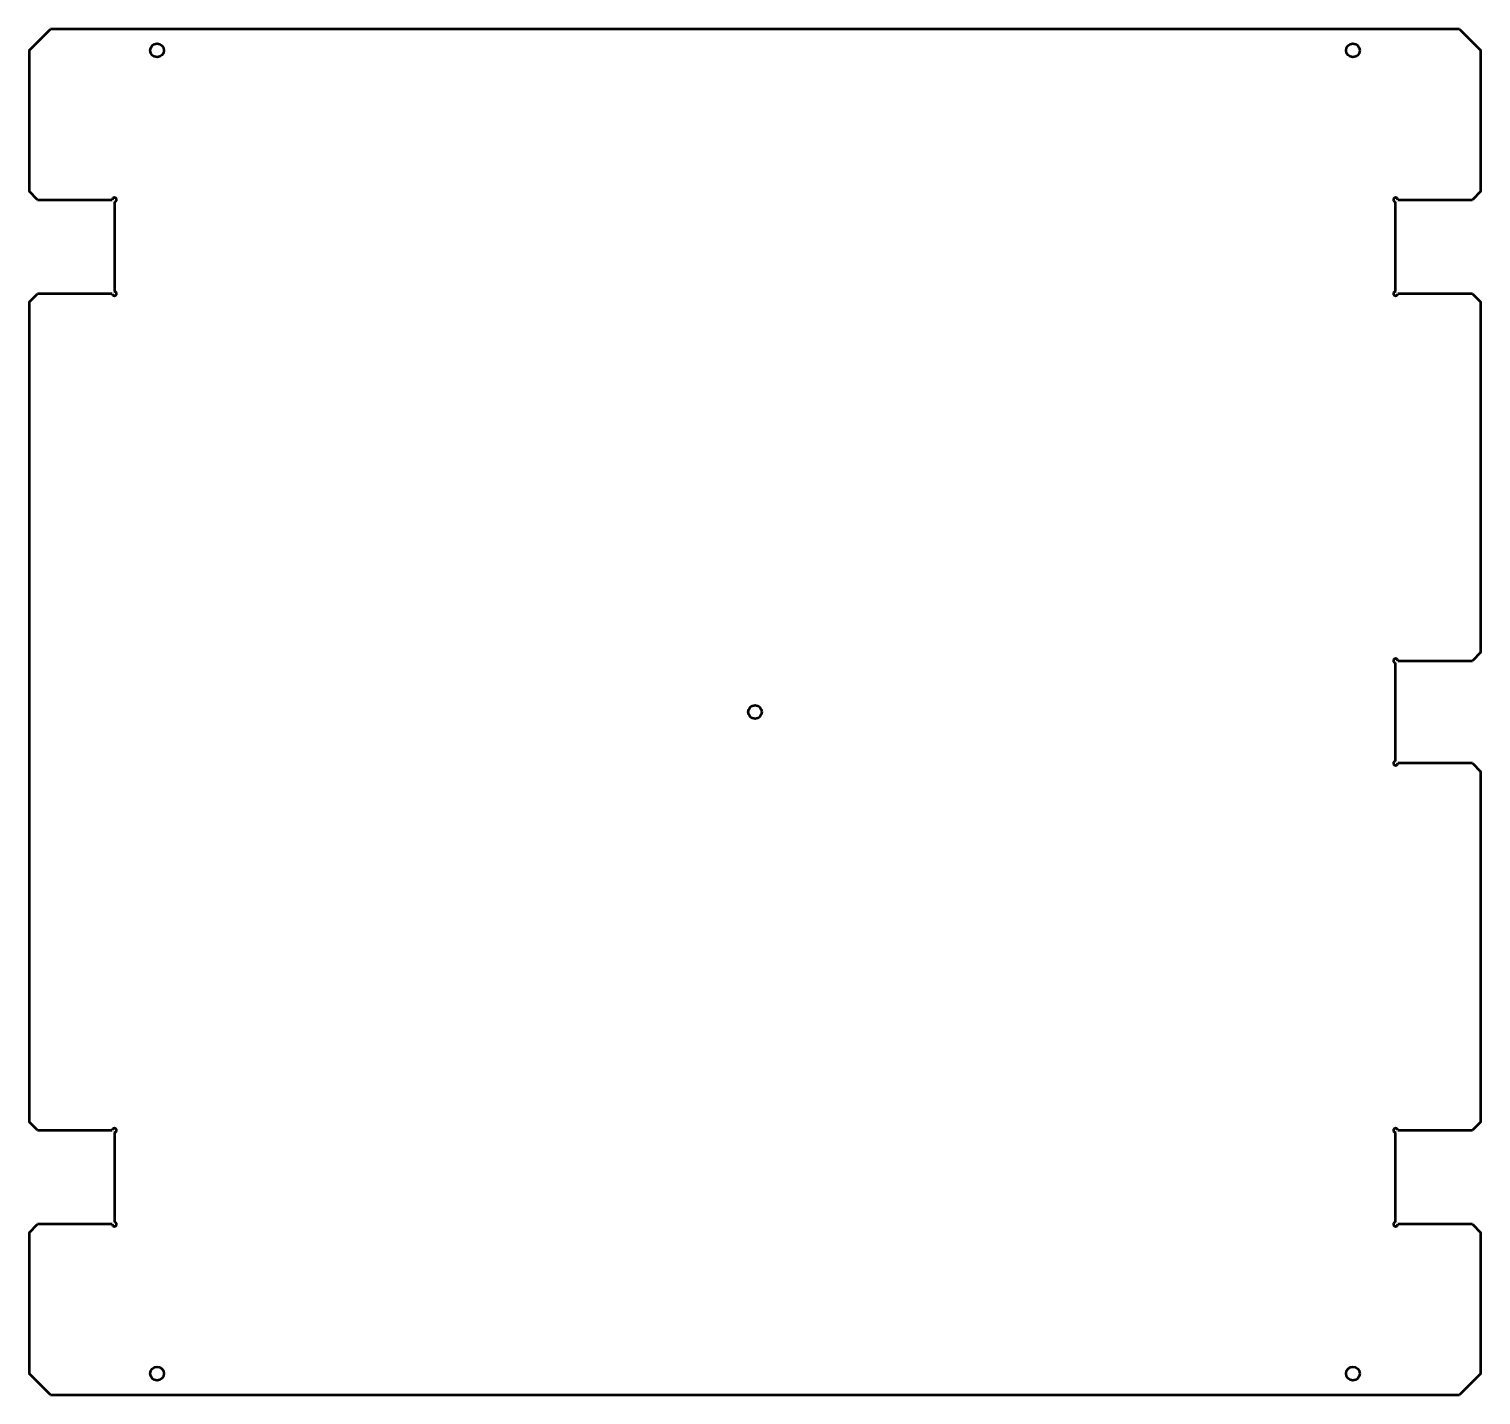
# Model space of a CAD drawing. Header units: millimetres. Extents: x 116 to 456, y 60 to 380.
import ezdxf

# ---------------------------------------------------------------- set-up
doc = ezdxf.new("R2010")
doc.units = ezdxf.units.MM
doc.layers.add('Widoczne (ISO)', color=7, linetype='Continuous', lineweight=50)

msp = doc.modelspace()

# ---------------------------------------------------------------- linework, layer by layer
at = {"layer": 'Widoczne (ISO)'}
for p, q in [((116.22, 374.65), (121.22, 379.65)), ((451.22, 379.65), (121.22, 379.65)), ((451.22, 379.65), (456.22, 374.65)), ((116.22, 374.65), (116.22, 341.65)), ((456.22, 341.65), (456.22, 374.65)), ((118.22, 339.65), (116.22, 341.65)), ((456.22, 341.65), (454.22, 339.65)), ((118.22, 339.65), (135.72, 339.65)), ((136.22, 339.15), (136.22, 318.15)), ((436.22, 318.15), (436.22, 339.15)), ((436.72, 339.65), (454.22, 339.65)), ((116.22, 315.65), (118.22, 317.65)), ((135.72, 317.65), (118.22, 317.65)), ((454.22, 317.65), (436.72, 317.65)), ((454.22, 317.65), (456.22, 315.65)), ((116.22, 315.65), (116.22, 123.65)), ((456.22, 233.65), (456.22, 315.65)), ((436.72, 231.65), (454.22, 231.65)), ((456.22, 233.65), (454.22, 231.65)), ((436.22, 208.15), (436.22, 231.15)), ((454.22, 207.65), (436.72, 207.65)), ((454.22, 207.65), (456.22, 205.65)), ((456.22, 123.65), (456.22, 205.65)), ((118.22, 121.65), (116.22, 123.65)), ((456.22, 123.65), (454.22, 121.65)), ((118.22, 121.65), (135.72, 121.65)), ((136.22, 121.15), (136.22, 100.15)), ((436.22, 100.15), (436.22, 121.15)), ((436.72, 121.65), (454.22, 121.65)), ((116.22, 97.65), (118.22, 99.65)), ((135.72, 99.65), (118.22, 99.65)), ((454.22, 99.65), (436.72, 99.65)), ((454.22, 99.65), (456.22, 97.65)), ((116.22, 97.65), (116.22, 64.65)), ((456.22, 64.65), (456.22, 97.65)), ((121.22, 59.65), (116.22, 64.65)), ((456.22, 64.65), (451.22, 59.65)), ((121.22, 59.65), (451.22, 59.65))]:
    msp.add_line(p, q, dxfattribs=at)
for centre in [(146.22, 374.65), (426.22, 374.65), (286.22, 219.65), (146.22, 64.65), (426.22, 64.65)]:
    msp.add_circle(centre, 1.6, dxfattribs=at)
for centre, start, end in [((136.22, 339.65), 270, 180), ((436.22, 339.65), 0, 270), ((136.22, 317.65), 180, 90), ((436.22, 317.65), 90, 0), ((436.22, 231.65), 0, 270), ((436.22, 207.65), 90, 0), ((136.22, 121.65), 270, 180), ((436.22, 121.65), 0, 270), ((136.22, 99.65), 180, 90), ((436.22, 99.65), 90, 0)]:
    msp.add_arc(centre, 0.5, start, end, dxfattribs=at)

doc.saveas('drawing.dxf')
